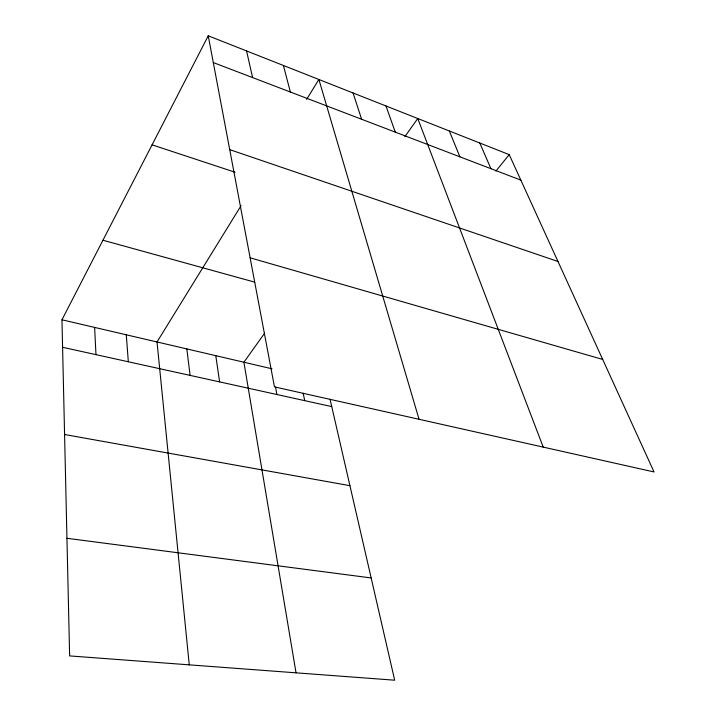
<?xml version="1.0" encoding="UTF-8"?>
<svg xmlns="http://www.w3.org/2000/svg" width="716" height="716" viewBox="0 0 716 716"><rect width="100%" height="100%" fill="white"/><g stroke="black" fill="none" stroke-linecap="round" stroke-linejoin="round"><path stroke-width="1.07" d="M330.049 399.251L394.686 680.2L69.631 655.91L61.961 319.792L208.249 35.8L509.21 154.629L654.039 471.951L274.47 386.882L208.249 35.8M241.068 205.68L157.019 341.971L189.257 664.851M306.618 99.381L318.889 79.485L419.048 419.281M264.651 333.155L243.905 362.242L296.039 672.825M404.88 136.595L417.768 118.525L543.211 447.106M495.928 171.07L509.21 154.629M66.946 538.289L371.165 577.946M64.574 434.505L349.936 485.672M62.587 347.287L331.741 406.607M61.961 319.792L272.044 368.803M102.943 240.218L254.762 282.158M250.126 257.814L602.693 359.441M152.078 144.838L235.009 172.207M229.72 149.635L557.988 261.492M213.296 62.561L520.845 180.119M479.801 143.021L490.916 168.672M449.344 130.992L459.878 156.813M385.996 105.986L395.268 132.12M353.06 92.982L361.616 119.259M283.42 65.478L290.365 92.024M246.564 50.925L252.596 77.588M303.172 393.227L304.73 400.656M275.499 387.025L276.913 394.525M215.785 355.673L219.615 381.897M186.831 348.925L190.098 375.39M126.293 334.802L128.325 361.777M94.619 327.409L95.971 354.644"/></g></svg>
